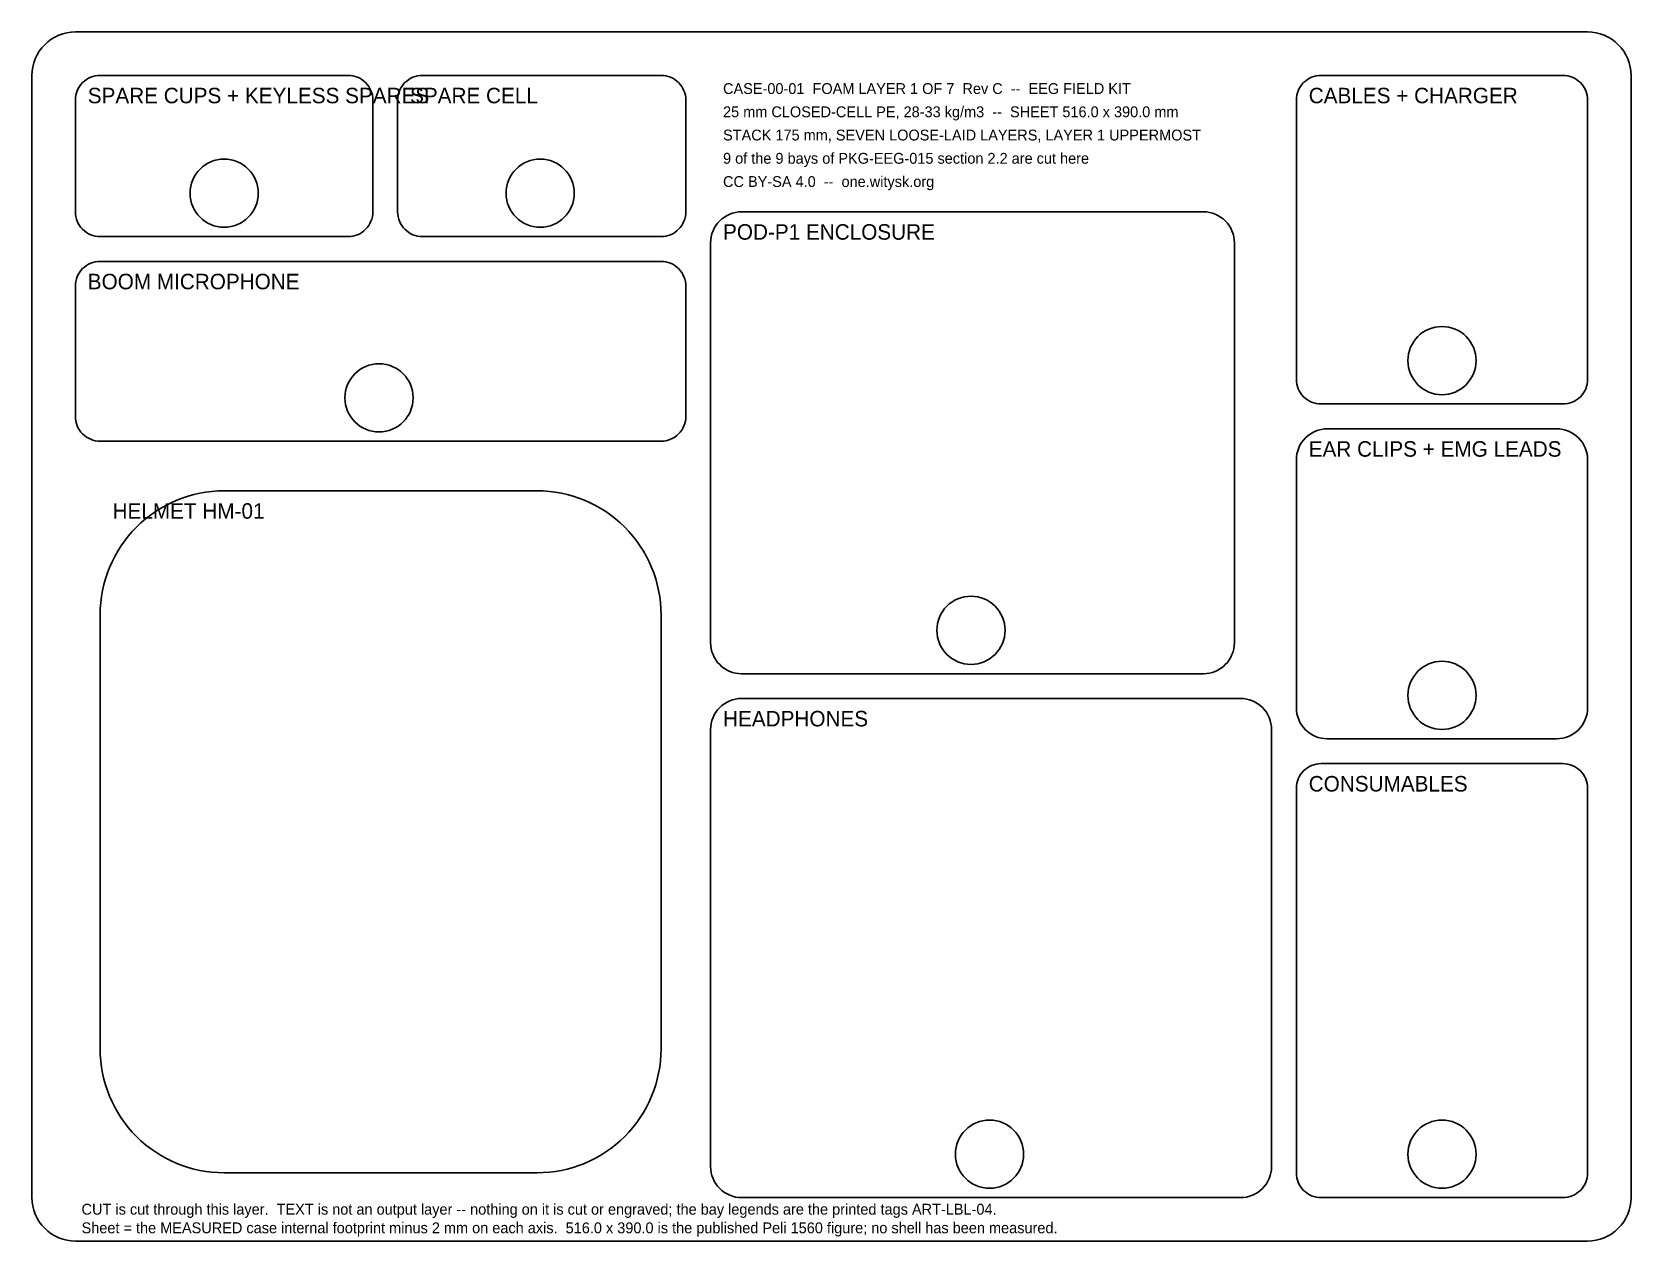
# Model space of a CAD drawing. Header units: millimetres. Extents: x 0 to 516, y 0 to 390.
import ezdxf

# ---------------------------------------------------------------- set-up
doc = ezdxf.new("R2010")
doc.units = ezdxf.units.MM
doc.layers.add('CUT', color=1, linetype='Continuous')
doc.layers.add('TEXT', color=5, linetype='Continuous')

msp = doc.modelspace()

# ---------------------------------------------------------------- linework, layer by layer
at = {"layer": 'CUT'}
for points in [[(14, 0), (502, 0, 0.414214), (516, 14), (516, 376, 0.414214), (502, 390), (14, 390, 0.414214), (0, 376), (0, 14, 0.414214)], [(22, 324), (102, 324, 0.414214), (110, 332), (110, 368, 0.414214), (102, 376), (22, 376, 0.414214), (14, 368), (14, 332, 0.414214)], [(126, 324), (203, 324, 0.414214), (211, 332), (211, 368, 0.414214), (203, 376), (126, 376, 0.414214), (118, 368), (118, 332, 0.414214)], [(416, 270), (494, 270, 0.414214), (502, 278), (502, 368, 0.414214), (494, 376), (416, 376, 0.414214), (408, 368), (408, 278, 0.414214)], [(229, 183), (378, 183, 0.414214), (388, 193), (388, 322, 0.414214), (378, 332), (229, 332, 0.414214), (219, 322), (219, 193, 0.414214)], [(22, 258), (203, 258, 0.414214), (211, 266), (211, 308, 0.414214), (203, 316), (22, 316, 0.414214), (14, 308), (14, 266, 0.414214)], [(418, 162), (492, 162, 0.414214), (502, 172), (502, 252, 0.414214), (492, 262), (418, 262, 0.414214), (408, 252), (408, 172, 0.414214)], [(62, 22), (163, 22, 0.414214), (203, 62), (203, 202, 0.414214), (163, 242), (62, 242, 0.414214), (22, 202), (22, 62, 0.414214)], [(229, 14), (390, 14, 0.414214), (400, 24), (400, 165, 0.414214), (390, 175), (229, 175, 0.414214), (219, 165), (219, 24, 0.414214)], [(416, 14), (494, 14, 0.414214), (502, 22), (502, 146, 0.414214), (494, 154), (416, 154, 0.414214), (408, 146), (408, 22, 0.414214)]]:
    msp.add_lwpolyline(points, format="xyb", close=True, dxfattribs=at)
for centre in [(62, 338), (164, 338), (455, 284), (112, 272), (303, 197), (455, 176), (309, 28), (455, 28)]:
    msp.add_circle(centre, 11, dxfattribs=at)

# ---------------------------------------------------------------- texts
at = {"layer": 'TEXT'}
for s, height, p in [('SPARE CUPS + KEYLESS SPARES', 5, (18, 367)), ('SPARE CELL', 5, (122, 367)), ('CASE-00-01  FOAM LAYER 1 OF 7  Rev C  --  EEG FIELD KIT', 3.5, (223, 370)), ('CABLES + CHARGER', 5, (412, 367)), ('25 mm CLOSED-CELL PE, 28-33 kg/m3  --  SHEET 516.0 x 390.0 mm', 3.5, (223, 362.5)), ('STACK 175 mm, SEVEN LOOSE-LAID LAYERS, LAYER 1 UPPERMOST', 3.5, (223, 355)), ('9 of the 9 bays of PKG-EEG-015 section 2.2 are cut here', 3.5, (223, 347.5)), ('CC BY-SA 4.0  --  one.witysk.org', 3.5, (223, 340)), ('POD-P1 ENCLOSURE', 5, (223, 323)), ('BOOM MICROPHONE', 5, (18, 307)), ('EAR CLIPS + EMG LEADS', 5, (412, 253)), ('HELMET HM-01', 5, (26, 233)), ('HEADPHONES', 5, (223, 166)), ('CONSUMABLES', 5, (412, 145)), ('CUT is cut through this layer.  TEXT is not an output layer -- nothing on it is cut or engraved; the bay legends are the printed tags ART-LBL-04.', 3.5, (16, 8.5)), ('Sheet = the MEASURED case internal footprint minus 2 mm on each axis.  516.0 x 390.0 is the published Peli 1560 figure; no shell has been measured.', 3.5, (16, 2.5))]:
    msp.add_text(s, height=height, dxfattribs=at).set_placement(p)

doc.saveas('drawing.dxf')
